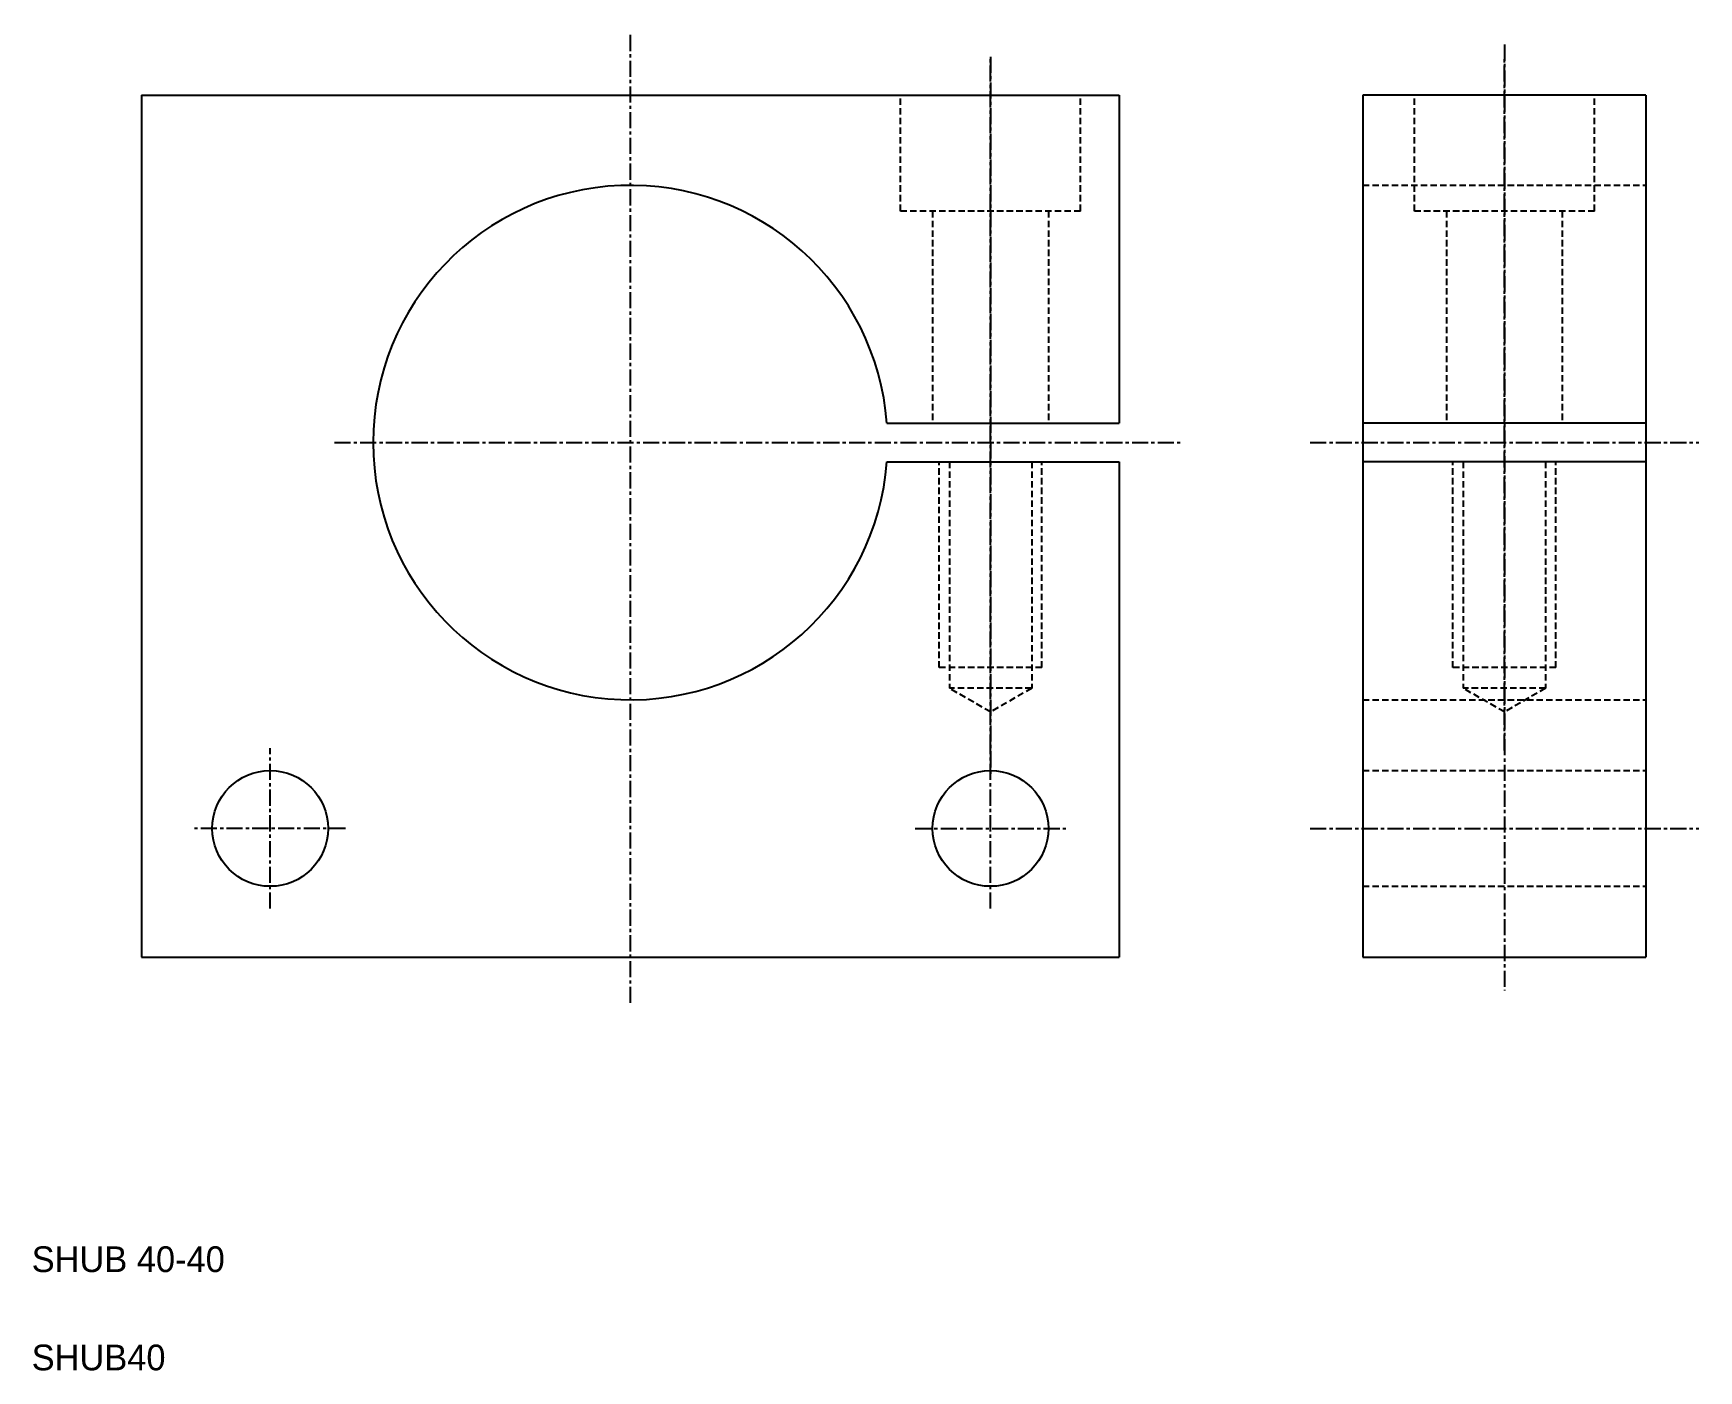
# Model space of a CAD drawing. Extents: x 33 to 162, y 49 to 153.
import ezdxf

# ---------------------------------------------------------------- set-up
doc = ezdxf.new("R2010")
doc.units = 0
doc.linetypes.add('CENTER', pattern=[2, 1.25, -0.25, 0.25, -0.25])
doc.linetypes.add('DASHED', pattern=[0.75, 0.5, -0.25])
doc.layers.get('0').update_dxf_attribs({"linetype": 'CONTINUOUS'})
doc.layers.add('CENTER', color=1, linetype='CENTER')

msp = doc.modelspace()

# ---------------------------------------------------------------- linework, layer by layer
at = {"color": 7, "linetype": 'CONTINUOUS'}
for p, q in [((41.26, 148.23), (117.26, 148.23)), ((41.26, 148.23), (41.26, 81.23)), ((117.26, 148.23), (117.26, 122.73)), ((136.21, 148.23), (136.21, 81.23)), ((158.21, 148.23), (136.21, 148.23)), ((158.21, 148.23), (158.21, 81.23)), ((99.2, 122.73), (117.26, 122.73)), ((158.21, 122.73), (136.21, 122.73)), ((99.2, 119.73), (117.26, 119.73)), ((117.26, 119.73), (117.26, 81.23)), ((158.21, 119.73), (136.21, 119.73)), ((41.26, 81.23), (117.26, 81.23)), ((136.21, 81.23), (158.21, 81.23))]:
    msp.add_line(p, q, dxfattribs=at)
at = {"color": 3, "linetype": 'DASHED'}
for p, q in [((100.26, 139.23), (100.26, 148.23)), ((114.26, 139.23), (114.26, 148.23)), ((140.21, 139.23), (140.21, 148.23)), ((154.21, 139.23), (154.21, 148.23)), ((136.21, 141.23), (158.21, 141.23)), ((114.26, 139.23), (100.26, 139.23)), ((102.76, 139.23), (102.76, 122.73)), ((111.76, 139.23), (111.76, 122.73)), ((154.21, 139.23), (140.21, 139.23)), ((142.71, 139.23), (142.71, 122.73)), ((151.71, 139.23), (151.71, 122.73)), ((103.26, 103.73), (103.26, 119.73)), ((104.06, 119.73), (104.06, 102.13)), ((110.46, 119.73), (110.46, 102.13)), ((111.26, 103.73), (111.26, 119.73)), ((143.21, 103.73), (143.21, 119.73)), ((144.01, 119.73), (144.01, 102.13)), ((150.41, 119.73), (150.41, 102.13)), ((151.21, 103.73), (151.21, 119.73)), ((111.26, 103.73), (103.26, 103.73)), ((151.21, 103.73), (143.21, 103.73)), ((107.26, 100.29), (104.06, 102.13)), ((110.46, 102.13), (104.06, 102.13)), ((110.46, 102.13), (107.26, 100.29)), ((136.21, 101.23), (158.21, 101.23)), ((150.41, 102.13), (144.01, 102.13)), ((147.21, 100.29), (144.01, 102.13)), ((150.41, 102.13), (147.21, 100.29)), ((136.21, 95.73), (158.21, 95.73)), ((136.21, 86.73), (158.21, 86.73))]:
    msp.add_line(p, q, dxfattribs=at)
at = {"color": 7, "linetype": 'CONTINUOUS'}
for centre in [(51.26, 91.23), (107.26, 91.23)]:
    msp.add_circle(centre, 4.5, dxfattribs=at)
msp.add_arc((79.26, 121.23), 20, 4.3012, 355.6988, dxfattribs=at)
at = {"layer": 'CENTER', "color": 1, "linetype": 'CENTER'}
for p, q in [((79.26, 77.67), (79.26, 153.05)), ((147.21, 152.17), (147.21, 78.62)), ((107.26, 151.23), (107.26, 95.23)), ((107.26, 97.29), (107.26, 151.23)), ((147.21, 97.29), (147.21, 151.23)), ((56.26, 121.23), (122.24, 121.23)), ((132.11, 121.23), (162.32, 121.23)), ((51.26, 85), (51.26, 97.47)), ((107.26, 85), (107.26, 97.47)), ((57.12, 91.23), (45.39, 91.23)), ((101.39, 91.23), (113.12, 91.23)), ((132.11, 91.23), (162.32, 91.23))]:
    msp.add_line(p, q, dxfattribs=at)

# ---------------------------------------------------------------- texts
at = {"color": 7, "linetype": 'CONTINUOUS'}
for s, p in [('SHUB 40-40', (32.72, 56.74)), ('SHUB40', (32.72, 49.1))]:
    msp.add_text(s, height=2, dxfattribs=at).set_placement(p)

doc.saveas('drawing.dxf')
